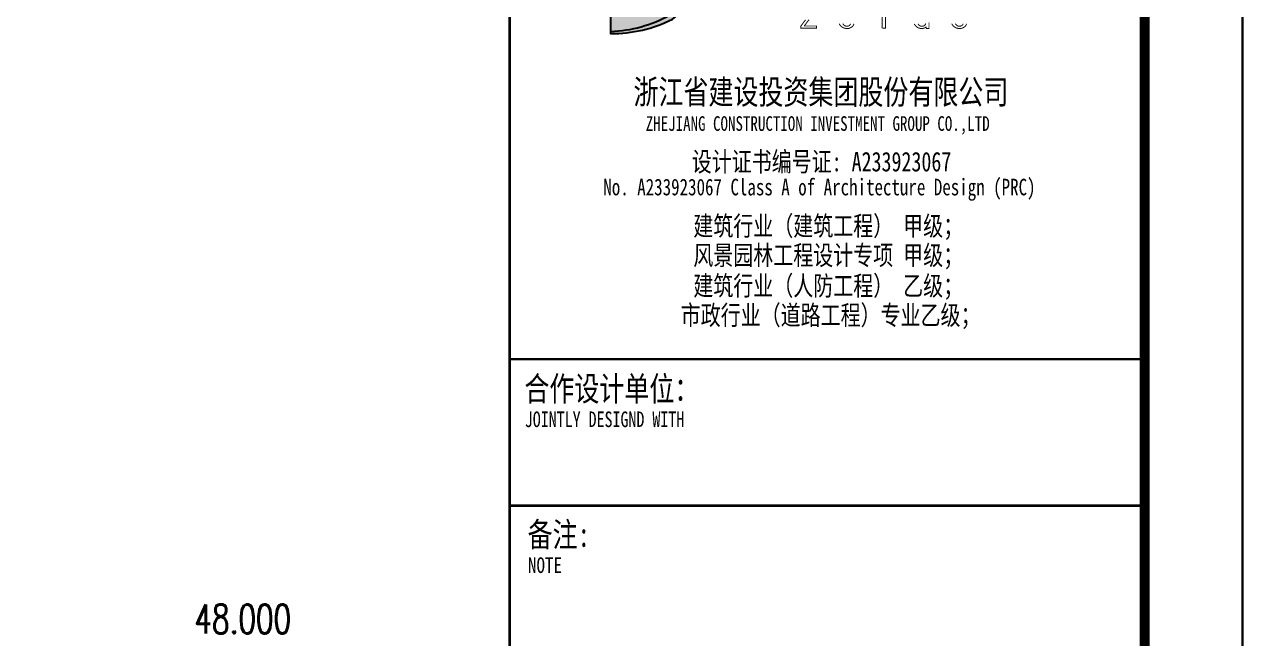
# Model space of a CAD drawing. Extents: x 1738711 to 2346805, y 1189731 to 2516152.
# Drawn here: x 2245363 to 2264082, y 2019368 to 2028798 of the extents above; entities that cross this region are included whole.
import ezdxf
from ezdxf.enums import TextEntityAlignment as Align

# ---------------------------------------------------------------- set-up
doc = ezdxf.new("R2010")
doc.units = 0
doc.header["$LTSCALE"] = 1000
doc.header["$MEASUREMENT"] = 0
for name, color, linetype in [('A-文字', 7, 'Continuous'), ('PUB_TEXT', 7, 'Continuous'), ('TK', 4, 'Continuous')]:
    doc.layers.add(name, color=color, linetype=linetype)
doc.styles.add('_TCH_DIM', font='SIMPLEX', dxfattribs={"bigfont": 'GBCBIG'})
doc.styles.add('宋体', font='SIMSUN.TTF', dxfattribs={"width": 0.75})
doc.styles.add('黑体', font='simhei_0.ttf', dxfattribs={"width": 0.9})

# ---------------------------------------------------------------- blocks, each defined once
blk = doc.blocks.new('资质')
h = blk.add_hatch(color=172)
h.dxf.hatch_style = 1
edge = h.paths.add_edge_path()
edge.add_arc((1560, 4326), 584, 319.0868, 358.9838, ccw=False)
edge.add_arc((1305, 4938), 1215, 269.0491, 305.0252, ccw=False)
edge.add_line((1284, 3723), (1284, 3353))
edge.add_arc((1232, 4706), 1354, 272.2027, 299.0239)
edge.add_arc((1467, 4096), 712, 306.3432, 377.9475)
h = blk.add_hatch(color=172)
h.dxf.hatch_style = 1
edge = h.paths.add_edge_path()
edge.add_arc((1548, 4309), 596, -40.4752, 0.596, ccw=False)
edge.add_arc((1305, 4917), 1215, 269.0491, 305.0252, ccw=False)
edge.add_line((1284, 3702), (1284, 3332))
edge.add_arc((1299, 4693), 1361, 269.4018, 296.9937)
edge.add_arc((1525, 4036), 680, 305.1311, 384.2469)
at = {"color": 172}
for points in [[(2145, 4315, -0.175863), (2002, 3943, -0.158277), (1284, 3723), (1284, 3353, 0.117567), (1889, 3522, 0.323012)], [(2145, 4315, -0.18115), (2002, 3922, -0.158277), (1284, 3702), (1284, 3332, 0.120977), (1916, 3480, 0.359607)]]:
    blk.add_lwpolyline(points, format="xyb", close=True, dxfattribs=at)
at = {"layer": 'A-文字', "const_width": 9.6}
for points in [[(3279, 3473), (3231, 3409), (3231, 3401), (3231, 3396), (3231, 3387), (3232, 3387), (3232, 3387), (3232, 3386), (3296, 3386), (3328, 3386), (3391, 3386), (3391, 3386), (3392, 3387), (3392, 3387), (3392, 3396), (3392, 3400), (3392, 3409), (3342, 3409), (3317, 3409), (3267, 3409), (3267, 3410), (3267, 3410), (3267, 3411), (3315, 3475)], [(3741, 3432), (3738, 3427), (3736, 3424), (3735, 3422), (3732, 3419), (3729, 3417), (3728, 3416), (3726, 3414), (3721, 3411), (3718, 3410), (3712, 3408), (3707, 3407), (3705, 3407), (3699, 3407), (3694, 3407), (3691, 3408), (3686, 3410), (3682, 3411), (3680, 3412), (3676, 3415), (3672, 3417), (3671, 3419), (3668, 3422), (3666, 3424), (3665, 3425), (3663, 3427), (3660, 3433)], [(3623, 3433), (3625, 3430), (3628, 3424), (3629, 3422), (3630, 3421), (3632, 3419), (3634, 3416), (3634, 3415), (3636, 3412), (3639, 3409), (3640, 3408), (3643, 3406), (3646, 3403), (3648, 3402), (3651, 3399), (3652, 3399), (3653, 3398), (3653, 3398), (3660, 3393), (3663, 3392), (3671, 3389), (3674, 3388), (3676, 3387), (3679, 3386), (3682, 3386), (3683, 3386), (3686, 3385), (3688, 3385), (3689, 3385), (3691, 3384), (3695, 3384), (3698, 3384), (3702, 3384), (3702, 3384), (3702, 3384), (3702, 3383), (3703, 3383), (3703, 3383), (3703, 3384), (3708, 3384), (3710, 3384), (3714, 3384), (3722, 3385), (3725, 3386), (3733, 3389), (3739, 3391), (3742, 3393), (3747, 3396), (3753, 3400), (3756, 3402), (3760, 3407), (3762, 3410), (3764, 3411), (3766, 3413), (3770, 3420), (3771, 3423), (3774, 3430), (3775, 3432)], [(4509, 3436), (4507, 3430), (4506, 3427), (4505, 3426), (4504, 3423), (4503, 3423), (4503, 3422), (4503, 3421), (4500, 3419), (4499, 3418), (4496, 3415), (4492, 3412), (4489, 3411), (4484, 3409), (4482, 3408), (4480, 3408), (4478, 3407), (4475, 3407), (4474, 3407), (4472, 3407), (4470, 3406), (4468, 3406), (4466, 3407), (4462, 3407), (4460, 3408), (4455, 3409), (4450, 3411), (4448, 3413), (4443, 3416), (4442, 3417), (4442, 3417), (4441, 3418), (4438, 3420), (4437, 3421), (4435, 3424), (4433, 3427), (4431, 3429), (4429, 3432)], [(4393, 3431), (4395, 3425), (4397, 3422), (4401, 3416), (4402, 3414), (4403, 3413), (4405, 3411), (4407, 3409), (4409, 3407), (4412, 3404), (4415, 3402), (4417, 3400), (4420, 3397), (4421, 3397), (4422, 3397), (4422, 3396), (4428, 3393), (4430, 3392), (4436, 3389), (4439, 3388), (4441, 3387), (4444, 3386), (4448, 3386), (4450, 3385), (4454, 3384), (4458, 3384), (4460, 3384), (4464, 3384), (4464, 3384), (4464, 3384), (4464, 3383), (4465, 3383), (4466, 3383), (4466, 3384), (4470, 3384), (4472, 3384), (4476, 3384), (4483, 3385), (4487, 3386), (4494, 3389), (4499, 3391), (4501, 3392), (4506, 3396), (4508, 3397), (4508, 3398), (4510, 3399), (4511, 3399), (4512, 3399), (4512, 3399), (4512, 3396), (4512, 3395), (4513, 3393), (4514, 3390), (4514, 3389), (4515, 3385), (4515, 3385), (4515, 3385), (4516, 3384), (4516, 3384), (4517, 3384), (4517, 3383), (4526, 3383), (4531, 3383), (4540, 3383), (4541, 3384), (4541, 3384), (4542, 3385), (4542, 3427), (4542, 3448)], [(4893, 3432), (4891, 3427), (4888, 3424), (4887, 3422), (4884, 3419), (4881, 3417), (4880, 3416), (4878, 3414), (4873, 3411), (4870, 3410), (4865, 3408), (4860, 3407), (4857, 3407), (4852, 3407), (4846, 3407), (4843, 3408), (4838, 3410), (4834, 3411), (4832, 3412), (4828, 3415), (4825, 3417), (4823, 3419), (4821, 3422), (4819, 3424), (4818, 3425), (4816, 3427), (4813, 3433)], [(4776, 3433), (4777, 3430), (4781, 3424), (4782, 3422), (4782, 3421), (4784, 3419), (4786, 3416), (4787, 3415), (4789, 3412), (4791, 3409), (4792, 3408), (4795, 3406), (4799, 3403), (4800, 3402), (4804, 3399), (4805, 3399), (4805, 3398), (4806, 3398), (4812, 3393), (4816, 3392), (4823, 3389), (4826, 3388), (4828, 3387), (4832, 3386), (4834, 3386), (4836, 3386), (4838, 3385), (4840, 3385), (4841, 3385), (4843, 3384), (4848, 3384), (4850, 3384), (4854, 3384), (4854, 3384), (4854, 3384), (4854, 3383), (4855, 3383), (4856, 3383), (4856, 3384), (4860, 3384), (4862, 3384), (4866, 3384), (4874, 3385), (4878, 3386), (4885, 3389), (4891, 3391), (4894, 3393), (4900, 3396), (4905, 3400), (4908, 3402), (4913, 3407), (4915, 3410), (4916, 3411), (4918, 3413), (4922, 3420), (4924, 3423), (4926, 3430), (4927, 3432)]]:
    blk.add_lwpolyline(points, dxfattribs=at)
blk.add_lwpolyline([(4076, 3386), (4083, 3386), (4096, 3386), (4096, 3387), (4097, 3387), (4097, 3388), (4097, 3470), (4097, 3511), (4097, 3594), (4097, 3594), (4097, 3594), (4097, 3595), (4083, 3595), (4076, 3595), (4063, 3595), (4063, 3511), (4063, 3470), (4063, 3387), (4063, 3387), (4064, 3386), (4063, 3386)], close=True, dxfattribs=at)
at = {"layer": 'TK', "color": 7, "const_width": 25}
blk.add_lwpolyline([(250, 8700), (6750, 8700), (6750, 0), (250, 0)], close=True, dxfattribs=at)
at = {"layer": 'TK', "color": 7, "style": '宋体', "width": 0.75}
for s, height, p in [('浙江省建设投资集团股份有限公司', 250, (1518, 2609)), ('ZHEJIANG CONSTRUCTION INVESTMENT GROUP CO.,LTD ', 150, (1643, 2336)), ('设计证书编号证: A233923067 ', 200, (2114, 1921)), ('No. A233923067 Class A of Architecture Design (PRC)', 170, (1209, 1676)), ('建筑行业（建筑工程） 甲级；', 200, (2130, 1263)), ('风景园林工程设计专项 甲级；', 200, (2130, 963)), ('建筑行业（人防工程） 乙级；', 200, (2130, 651)), ('市政行业（道路工程）专业乙级；', 200, (2001, 350))]:
    blk.add_text(s, height=height, dxfattribs=at).set_placement(p)
blk = doc.blocks.new('hjashrtahreahe')
at = {"layer": 'TK', "color": 7, "const_width": 25}
blk.add_lwpolyline([(0, 59400), (84100, 59400), (84100, 0), (0, 0)], close=True, dxfattribs=at)
at = {"layer": 'TK', "color": 3, "const_width": 100}
blk.add_lwpolyline([(2500, 1000), (2500, 58400), (83100, 58400), (83100, 1000)], close=True, dxfattribs=at)
at = {"layer": 'TK', "color": 7, "const_width": 25}
for points in [[(76600, 58400), (76600, 1000)], [(76600, 49700), (83100, 49700)], [(76600, 48200), (83100, 48200)]]:
    blk.add_lwpolyline(points, dxfattribs=at)
at = {"layer": 'TK', "color": 1}
blk.add_blockref('资质', (76350, 49700), dxfattribs=at)
at = {"layer": 'TK', "color": 7}
for s, height, style, width, p in [('合作设计单位：', 250, '宋体', 0.75, (76751, 49272)), ('JOINTLY DESIGND WITH', 160, '宋体', 0.75, (76755, 49004)), ('备注:', 250, '宋体', 0.75, (76784, 47779)), ('NOTE', 160, '黑体', 0.8, (76788, 47511))]:
    blk.add_text(s, height=height, dxfattribs=dict(at, style=style, width=width)).set_placement(p)
at = {"layer": 'TK', "style": '宋体', "width": 0.75}
for tag, height, p in [('项目负责人', 350, (6003, 57089)), ('专业负责人', 350, (6003, 56224)), ('设计人', 350, (6003, 55419)), ('版号1', 250, (77304, 22193)), ('时间1', 250, (82405, 22193)), ('版号2', 250, (77304, 21593)), ('时间2', 250, (82405, 21593)), ('版号3', 250, (77304, 20993)), ('时间3', 250, (82405, 20993)), ('建筑会签', 0.0001, (78978, 2403)), ('电气会签', 0.0001, (82128, 2403)), ('结构会签', 0.0001, (78978, 1803)), ('暖通会签', 0.0001, (82128, 1803)), ('给排水会签', 0.0001, (78978, 1250)), ('智能化会签', 0.0001, (82128, 1250))]:
    blk.add_attdef(tag, text='', height=height, dxfattribs=at).set_placement(p, align=Align.CENTER)
for tag, p in [('合作设计单位', (80816, 48986)), ('版号说明1', (79854, 22318)), ('版号说明2', (79854, 21718)), ('版号说明3', (79854, 21118)), ('浙江绿储科技有限公司', (80545, 16036)), ('百兆瓦级集中式熔盐储能关键', (80545, 14953)), ('设备研发及制造基地项目', (80545, 14603)), ('1#研发楼', (80545, 13636)), ('图名', (80545, 12436)), ('工程编号', (78978, 11461)), ('子项编号', (82128, 11461)), ('建筑', (78978, 10711)), ('图号', (82128, 10711)), ('施工图', (78978, 9961)), ('2023.03', (82128, 9961)), ('审定', (79353, 8461)), ('审核', (79353, 7711)), ('工程负责', (79353, 6961)), ('专业负责', (79353, 6211)), ('设计', (79353, 5461)), ('制图', (79353, 4711)), ('校对', (79353, 3961))]:
    blk.add_attdef(tag, text='', height=250, dxfattribs=at).set_placement(p, align=Align.MIDDLE_CENTER)

msp = doc.modelspace()

# ---------------------------------------------------------------- block references
at = {"xscale": 1.5, "yscale": 1.5, "zscale": 1.5}
msp.add_blockref('hjashrtahreahe', (2137913.5, 1949109.1), dxfattribs=at)

# ---------------------------------------------------------------- texts
at = {"layer": 'PUB_TEXT', "color": 7, "style": '_TCH_DIM', "width": 0.705882}
msp.add_text('48.000', height=446.25, dxfattribs=at).set_placement((2247974.3, 2019446.6))

doc.saveas('drawing.dxf')
